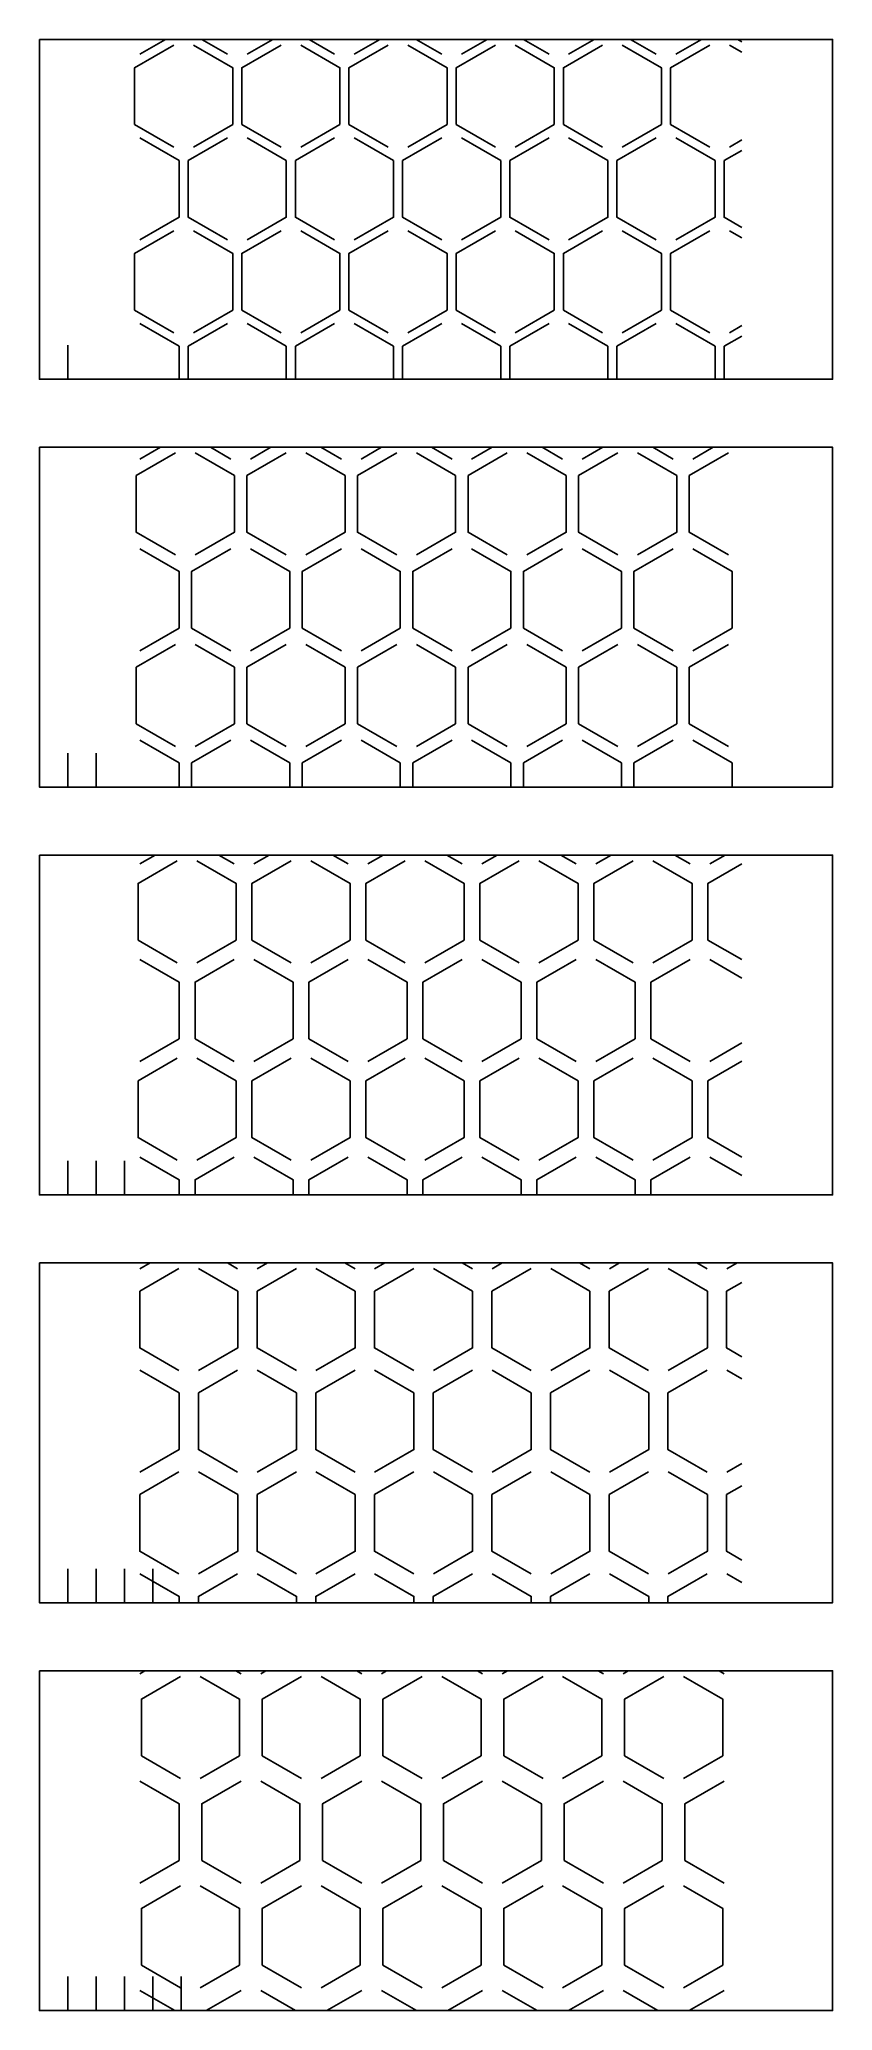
# Model space of a CAD drawing. Header units: millimetres. Extents: x 0 to 70, y 0 to 174.
import ezdxf

# ---------------------------------------------------------------- set-up
doc = ezdxf.new("R2010")
doc.units = ezdxf.units.MM
doc.layers.add('CUT', color=1, linetype='CONTINUOUS')

msp = doc.modelspace()

# ---------------------------------------------------------------- linework, layer by layer
at = {"layer": 'CUT'}
for p, q in [((11.1246, 174), (8.866, 172.696)), ((14.3356, 174), (16.5942, 172.696)), ((20.5849, 174), (18.3263, 172.696)), ((23.7959, 174), (26.0545, 172.696)), ((30.0451, 174), (27.7865, 172.696)), ((33.2561, 174), (35.5147, 172.696)), ((39.5054, 174), (37.2468, 172.696)), ((42.7164, 174), (44.975, 172.696)), ((48.9656, 174), (46.707, 172.696)), ((52.1767, 174), (54.4352, 172.696)), ((58.4259, 174), (56.1673, 172.696)), ((61.6369, 174), (62, 173.7904)), ((60.8974, 173.5), (62, 172.8634)), ((62, 165.1366), (60.8974, 164.5)), ((60.8974, 157.108), (62, 156.4714)), ((62, 148.7446), (60.8974, 148.108)), ((2.5, 144), (2.5, 147)), ((10.6726, 138), (8.866, 136.957)), ((15.0877, 138), (16.8942, 136.957)), ((20.4328, 138), (18.6263, 136.957)), ((24.848, 138), (26.6545, 136.957)), ((30.1931, 138), (28.3865, 136.957)), ((34.6082, 138), (36.4147, 136.957)), ((39.9533, 138), (38.1468, 136.957)), ((44.3685, 138), (46.175, 136.957)), ((49.7136, 138), (47.907, 136.957)), ((54.1287, 138), (55.9352, 136.957)), ((59.4738, 138), (57.6673, 136.957)), ((2.5, 108), (2.5, 111)), ((5, 108), (5, 111)), ((10.2205, 102), (8.866, 101.218)), ((15.8398, 102), (17.1942, 101.218)), ((20.2807, 102), (18.9263, 101.218)), ((25.9, 102), (27.2545, 101.218)), ((30.341, 102), (28.9865, 101.218)), ((35.9603, 102), (37.3147, 101.218)), ((40.4013, 102), (39.0468, 101.218)), ((46.0205, 102), (47.375, 101.218)), ((50.4615, 102), (49.107, 101.218)), ((56.0808, 102), (57.4352, 101.218)), ((60.5218, 102), (59.1673, 101.218)), ((59.1673, 92.782), (62, 91.1465)), ((62, 85.4175), (59.1673, 83.782)), ((2.5, 72), (2.5, 75)), ((5, 72), (5, 75)), ((7.5, 72), (7.5, 75)), ((59.1673, 75.346), (62, 73.7105)), ((9.7684, 66), (8.866, 65.479)), ((16.5918, 66), (17.4942, 65.479)), ((20.1287, 66), (19.2263, 65.479)), ((26.9521, 66), (27.8545, 65.479)), ((30.4889, 66), (29.5865, 65.479)), ((37.3123, 66), (38.2147, 65.479)), ((40.8492, 66), (39.9468, 65.479)), ((47.6726, 66), (48.575, 65.479)), ((51.2094, 66), (50.307, 65.479)), ((58.0328, 66), (58.9352, 65.479)), ((61.5697, 66), (60.6673, 65.479)), ((60.6673, 56.521), (62, 55.7516)), ((62, 48.2904), (60.6673, 47.521)), ((2.5, 36), (2.5, 39)), ((5, 36), (5, 39)), ((7.5, 36), (7.5, 39)), ((10, 36), (10, 39)), ((60.6673, 38.563), (62, 37.7936)), ((9.3164, 30), (8.866, 29.74)), ((17.3439, 30), (17.7942, 29.74)), ((19.9766, 30), (19.5263, 29.74)), ((28.0041, 30), (28.4545, 29.74)), ((30.6369, 30), (30.1865, 29.74)), ((38.6644, 30), (39.1147, 29.74)), ((41.2971, 30), (40.8468, 29.74)), ((49.3247, 30), (49.775, 29.74)), ((51.9574, 30), (51.507, 29.74)), ((59.9849, 30), (60.4352, 29.74)), ((2.5, 0), (2.5, 3)), ((5, 0), (5, 3)), ((7.5, 0), (7.5, 3)), ((8.866, 1.78), (11.9491, 0)), ((10, 0), (10, 3)), ((12.5, 0), (12.5, 3)), ((17.7942, 1.78), (14.7112, 0)), ((19.5263, 1.78), (22.6093, 0)), ((28.4545, 1.78), (25.3714, 0)), ((30.1865, 1.78), (33.2696, 0)), ((39.1147, 1.78), (36.0317, 0)), ((40.8468, 1.78), (43.9298, 0)), ((49.775, 1.78), (46.6919, 0)), ((51.507, 1.78), (54.5901, 0)), ((60.4352, 1.78), (57.3522, 0))]:
    msp.add_line(p, q, dxfattribs=at)
for points in [[(0, 174), (70, 174), (70, 144), (0, 144), (0, 174)], [(11.8641, 173.5), (8.4, 171.5), (8.4, 166.5), (11.8641, 164.5)], [(13.5962, 173.5), (17.0603, 171.5), (17.0603, 166.5), (13.5962, 164.5)], [(21.3244, 173.5), (17.8603, 171.5), (17.8603, 166.5), (21.3244, 164.5)], [(23.0564, 173.5), (26.5205, 171.5), (26.5205, 166.5), (23.0564, 164.5)], [(30.7846, 173.5), (27.3205, 171.5), (27.3205, 166.5), (30.7846, 164.5)], [(32.5167, 173.5), (35.9808, 171.5), (35.9808, 166.5), (32.5167, 164.5)], [(40.2449, 173.5), (36.7808, 171.5), (36.7808, 166.5), (40.2449, 164.5)], [(41.9769, 173.5), (45.441, 171.5), (45.441, 166.5), (41.9769, 164.5)], [(49.7051, 173.5), (46.241, 171.5), (46.241, 166.5), (49.7051, 164.5)], [(51.4372, 173.5), (54.9013, 171.5), (54.9013, 166.5), (51.4372, 164.5)], [(59.1654, 173.5), (55.7013, 171.5), (55.7013, 166.5), (59.1654, 164.5)], [(8.866, 165.304), (12.3301, 163.304), (12.3301, 158.304), (8.866, 156.304)], [(16.5942, 165.304), (13.1301, 163.304), (13.1301, 158.304), (16.5942, 156.304)], [(18.3263, 165.304), (21.7904, 163.304), (21.7904, 158.304), (18.3263, 156.304)], [(26.0545, 165.304), (22.5904, 163.304), (22.5904, 158.304), (26.0545, 156.304)], [(27.7865, 165.304), (31.2506, 163.304), (31.2506, 158.304), (27.7865, 156.304)], [(35.5147, 165.304), (32.0506, 163.304), (32.0506, 158.304), (35.5147, 156.304)], [(37.2468, 165.304), (40.7109, 163.304), (40.7109, 158.304), (37.2468, 156.304)], [(44.975, 165.304), (41.5109, 163.304), (41.5109, 158.304), (44.975, 156.304)], [(46.707, 165.304), (50.1711, 163.304), (50.1711, 158.304), (46.707, 156.304)], [(54.4352, 165.304), (50.9711, 163.304), (50.9711, 158.304), (54.4352, 156.304)], [(56.1673, 165.304), (59.6314, 163.304), (59.6314, 158.304), (56.1673, 156.304)], [(62, 164.2096), (60.4314, 163.304), (60.4314, 158.304), (62, 157.3984)], [(11.8641, 157.108), (8.4, 155.108), (8.4, 150.108), (11.8641, 148.108)], [(13.5962, 157.108), (17.0603, 155.108), (17.0603, 150.108), (13.5962, 148.108)], [(21.3244, 157.108), (17.8603, 155.108), (17.8603, 150.108), (21.3244, 148.108)], [(23.0564, 157.108), (26.5205, 155.108), (26.5205, 150.108), (23.0564, 148.108)], [(30.7846, 157.108), (27.3205, 155.108), (27.3205, 150.108), (30.7846, 148.108)], [(32.5167, 157.108), (35.9808, 155.108), (35.9808, 150.108), (32.5167, 148.108)], [(40.2449, 157.108), (36.7808, 155.108), (36.7808, 150.108), (40.2449, 148.108)], [(41.9769, 157.108), (45.441, 155.108), (45.441, 150.108), (41.9769, 148.108)], [(49.7051, 157.108), (46.241, 155.108), (46.241, 150.108), (49.7051, 148.108)], [(51.4372, 157.108), (54.9013, 155.108), (54.9013, 150.108), (51.4372, 148.108)], [(59.1654, 157.108), (55.7013, 155.108), (55.7013, 150.108), (59.1654, 148.108)], [(8.866, 148.912), (12.3301, 146.912), (12.3301, 144)], [(16.5942, 148.912), (13.1301, 146.912), (13.1301, 144)], [(18.3263, 148.912), (21.7904, 146.912), (21.7904, 144)], [(26.0545, 148.912), (22.5904, 146.912), (22.5904, 144)], [(27.7865, 148.912), (31.2506, 146.912), (31.2506, 144)], [(35.5147, 148.912), (32.0506, 146.912), (32.0506, 144)], [(37.2468, 148.912), (40.7109, 146.912), (40.7109, 144)], [(44.975, 148.912), (41.5109, 146.912), (41.5109, 144)], [(46.707, 148.912), (50.1711, 146.912), (50.1711, 144)], [(54.4352, 148.912), (50.9711, 146.912), (50.9711, 144)], [(56.1673, 148.912), (59.6314, 146.912), (59.6314, 144)], [(62, 147.8176), (60.4314, 146.912), (60.4314, 144)], [(0, 138), (70, 138), (70, 108), (0, 108), (0, 138)], [(12.0141, 137.5), (8.55, 135.5), (8.55, 130.5), (12.0141, 128.5)], [(13.7462, 137.5), (17.2103, 135.5), (17.2103, 130.5), (13.7462, 128.5)], [(21.7744, 137.5), (18.3103, 135.5), (18.3103, 130.5), (21.7744, 128.5)], [(23.5064, 137.5), (26.9705, 135.5), (26.9705, 130.5), (23.5064, 128.5)], [(31.5346, 137.5), (28.0705, 135.5), (28.0705, 130.5), (31.5346, 128.5)], [(33.2667, 137.5), (36.7308, 135.5), (36.7308, 130.5), (33.2667, 128.5)], [(41.2949, 137.5), (37.8308, 135.5), (37.8308, 130.5), (41.2949, 128.5)], [(43.0269, 137.5), (46.491, 135.5), (46.491, 130.5), (43.0269, 128.5)], [(51.0551, 137.5), (47.591, 135.5), (47.591, 130.5), (51.0551, 128.5)], [(52.7872, 137.5), (56.2513, 135.5), (56.2513, 130.5), (52.7872, 128.5)], [(60.8154, 137.5), (57.3513, 135.5), (57.3513, 130.5), (60.8154, 128.5)], [(8.866, 129.043), (12.3301, 127.043), (12.3301, 122.043), (8.866, 120.043)], [(16.8942, 129.043), (13.4301, 127.043), (13.4301, 122.043), (16.8942, 120.043)], [(18.6263, 129.043), (22.0904, 127.043), (22.0904, 122.043), (18.6263, 120.043)], [(26.6545, 129.043), (23.1904, 127.043), (23.1904, 122.043), (26.6545, 120.043)], [(28.3865, 129.043), (31.8506, 127.043), (31.8506, 122.043), (28.3865, 120.043)], [(36.4147, 129.043), (32.9506, 127.043), (32.9506, 122.043), (36.4147, 120.043)], [(38.1468, 129.043), (41.6109, 127.043), (41.6109, 122.043), (38.1468, 120.043)], [(46.175, 129.043), (42.7109, 127.043), (42.7109, 122.043), (46.175, 120.043)], [(47.907, 129.043), (51.3711, 127.043), (51.3711, 122.043), (47.907, 120.043)], [(55.9352, 129.043), (52.4711, 127.043), (52.4711, 122.043), (55.9352, 120.043)], [(57.6673, 129.043), (61.1314, 127.043), (61.1314, 122.043), (57.6673, 120.043)], [(12.0141, 120.586), (8.55, 118.586), (8.55, 113.586), (12.0141, 111.586)], [(13.7462, 120.586), (17.2103, 118.586), (17.2103, 113.586), (13.7462, 111.586)], [(21.7744, 120.586), (18.3103, 118.586), (18.3103, 113.586), (21.7744, 111.586)], [(23.5064, 120.586), (26.9705, 118.586), (26.9705, 113.586), (23.5064, 111.586)], [(31.5346, 120.586), (28.0705, 118.586), (28.0705, 113.586), (31.5346, 111.586)], [(33.2667, 120.586), (36.7308, 118.586), (36.7308, 113.586), (33.2667, 111.586)], [(41.2949, 120.586), (37.8308, 118.586), (37.8308, 113.586), (41.2949, 111.586)], [(43.0269, 120.586), (46.491, 118.586), (46.491, 113.586), (43.0269, 111.586)], [(51.0551, 120.586), (47.591, 118.586), (47.591, 113.586), (51.0551, 111.586)], [(52.7872, 120.586), (56.2513, 118.586), (56.2513, 113.586), (52.7872, 111.586)], [(60.8154, 120.586), (57.3513, 118.586), (57.3513, 113.586), (60.8154, 111.586)], [(8.866, 112.129), (12.3301, 110.129), (12.3301, 108)], [(16.8942, 112.129), (13.4301, 110.129), (13.4301, 108)], [(18.6263, 112.129), (22.0904, 110.129), (22.0904, 108)], [(26.6545, 112.129), (23.1904, 110.129), (23.1904, 108)], [(28.3865, 112.129), (31.8506, 110.129), (31.8506, 108)], [(36.4147, 112.129), (32.9506, 110.129), (32.9506, 108)], [(38.1468, 112.129), (41.6109, 110.129), (41.6109, 108)], [(46.175, 112.129), (42.7109, 110.129), (42.7109, 108)], [(47.907, 112.129), (51.3711, 110.129), (51.3711, 108)], [(55.9352, 112.129), (52.4711, 110.129), (52.4711, 108)], [(57.6673, 112.129), (61.1314, 110.129), (61.1314, 108)], [(0, 102), (70, 102), (70, 72), (0, 72), (0, 102)], [(12.1641, 101.5), (8.7, 99.5), (8.7, 94.5), (12.1641, 92.5)], [(13.8962, 101.5), (17.3603, 99.5), (17.3603, 94.5), (13.8962, 92.5)], [(22.2244, 101.5), (18.7603, 99.5), (18.7603, 94.5), (22.2244, 92.5)], [(23.9564, 101.5), (27.4205, 99.5), (27.4205, 94.5), (23.9564, 92.5)], [(32.2846, 101.5), (28.8205, 99.5), (28.8205, 94.5), (32.2846, 92.5)], [(34.0167, 101.5), (37.4808, 99.5), (37.4808, 94.5), (34.0167, 92.5)], [(42.3449, 101.5), (38.8808, 99.5), (38.8808, 94.5), (42.3449, 92.5)], [(44.0769, 101.5), (47.541, 99.5), (47.541, 94.5), (44.0769, 92.5)], [(52.4051, 101.5), (48.941, 99.5), (48.941, 94.5), (52.4051, 92.5)], [(54.1372, 101.5), (57.6013, 99.5), (57.6013, 94.5), (54.1372, 92.5)], [(62, 101.2313), (59.0013, 99.5), (59.0013, 94.5), (62, 92.7687)], [(8.866, 92.782), (12.3301, 90.782), (12.3301, 85.782), (8.866, 83.782)], [(17.1942, 92.782), (13.7301, 90.782), (13.7301, 85.782), (17.1942, 83.782)], [(18.9263, 92.782), (22.3904, 90.782), (22.3904, 85.782), (18.9263, 83.782)], [(27.2545, 92.782), (23.7904, 90.782), (23.7904, 85.782), (27.2545, 83.782)], [(28.9865, 92.782), (32.4506, 90.782), (32.4506, 85.782), (28.9865, 83.782)], [(37.3147, 92.782), (33.8506, 90.782), (33.8506, 85.782), (37.3147, 83.782)], [(39.0468, 92.782), (42.5109, 90.782), (42.5109, 85.782), (39.0468, 83.782)], [(47.375, 92.782), (43.9109, 90.782), (43.9109, 85.782), (47.375, 83.782)], [(49.107, 92.782), (52.5711, 90.782), (52.5711, 85.782), (49.107, 83.782)], [(57.4352, 92.782), (53.9711, 90.782), (53.9711, 85.782), (57.4352, 83.782)], [(12.1641, 84.064), (8.7, 82.064), (8.7, 77.064), (12.1641, 75.064)], [(13.8962, 84.064), (17.3603, 82.064), (17.3603, 77.064), (13.8962, 75.064)], [(22.2244, 84.064), (18.7603, 82.064), (18.7603, 77.064), (22.2244, 75.064)], [(23.9564, 84.064), (27.4205, 82.064), (27.4205, 77.064), (23.9564, 75.064)], [(32.2846, 84.064), (28.8205, 82.064), (28.8205, 77.064), (32.2846, 75.064)], [(34.0167, 84.064), (37.4808, 82.064), (37.4808, 77.064), (34.0167, 75.064)], [(42.3449, 84.064), (38.8808, 82.064), (38.8808, 77.064), (42.3449, 75.064)], [(44.0769, 84.064), (47.541, 82.064), (47.541, 77.064), (44.0769, 75.064)], [(52.4051, 84.064), (48.941, 82.064), (48.941, 77.064), (52.4051, 75.064)], [(54.1372, 84.064), (57.6013, 82.064), (57.6013, 77.064), (54.1372, 75.064)], [(62, 83.7953), (59.0013, 82.064), (59.0013, 77.064), (62, 75.3327)], [(8.866, 75.346), (12.3301, 73.346), (12.3301, 72)], [(17.1942, 75.346), (13.7301, 73.346), (13.7301, 72)], [(18.9263, 75.346), (22.3904, 73.346), (22.3904, 72)], [(27.2545, 75.346), (23.7904, 73.346), (23.7904, 72)], [(28.9865, 75.346), (32.4506, 73.346), (32.4506, 72)], [(37.3147, 75.346), (33.8506, 73.346), (33.8506, 72)], [(39.0468, 75.346), (42.5109, 73.346), (42.5109, 72)], [(47.375, 75.346), (43.9109, 73.346), (43.9109, 72)], [(49.107, 75.346), (52.5711, 73.346), (52.5711, 72)], [(57.4352, 75.346), (53.9711, 73.346), (53.9711, 72)], [(0, 66), (70, 66), (70, 36), (0, 36), (0, 66)], [(12.3141, 65.5), (8.85, 63.5), (8.85, 58.5), (12.3141, 56.5)], [(14.0462, 65.5), (17.5103, 63.5), (17.5103, 58.5), (14.0462, 56.5)], [(22.6744, 65.5), (19.2103, 63.5), (19.2103, 58.5), (22.6744, 56.5)], [(24.4064, 65.5), (27.8705, 63.5), (27.8705, 58.5), (24.4064, 56.5)], [(33.0346, 65.5), (29.5705, 63.5), (29.5705, 58.5), (33.0346, 56.5)], [(34.7667, 65.5), (38.2308, 63.5), (38.2308, 58.5), (34.7667, 56.5)], [(43.3949, 65.5), (39.9308, 63.5), (39.9308, 58.5), (43.3949, 56.5)], [(45.1269, 65.5), (48.591, 63.5), (48.591, 58.5), (45.1269, 56.5)], [(53.7551, 65.5), (50.291, 63.5), (50.291, 58.5), (53.7551, 56.5)], [(55.4872, 65.5), (58.9513, 63.5), (58.9513, 58.5), (55.4872, 56.5)], [(62, 64.2787), (60.6513, 63.5), (60.6513, 58.5), (62, 57.7213)], [(8.866, 56.521), (12.3301, 54.521), (12.3301, 49.521), (8.866, 47.521)], [(17.4942, 56.521), (14.0301, 54.521), (14.0301, 49.521), (17.4942, 47.521)], [(19.2263, 56.521), (22.6904, 54.521), (22.6904, 49.521), (19.2263, 47.521)], [(27.8545, 56.521), (24.3904, 54.521), (24.3904, 49.521), (27.8545, 47.521)], [(29.5865, 56.521), (33.0506, 54.521), (33.0506, 49.521), (29.5865, 47.521)], [(38.2147, 56.521), (34.7506, 54.521), (34.7506, 49.521), (38.2147, 47.521)], [(39.9468, 56.521), (43.4109, 54.521), (43.4109, 49.521), (39.9468, 47.521)], [(48.575, 56.521), (45.1109, 54.521), (45.1109, 49.521), (48.575, 47.521)], [(50.307, 56.521), (53.7711, 54.521), (53.7711, 49.521), (50.307, 47.521)], [(58.9352, 56.521), (55.4711, 54.521), (55.4711, 49.521), (58.9352, 47.521)], [(12.3141, 47.542), (8.85, 45.542), (8.85, 40.542), (12.3141, 38.542)], [(14.0462, 47.542), (17.5103, 45.542), (17.5103, 40.542), (14.0462, 38.542)], [(22.6744, 47.542), (19.2103, 45.542), (19.2103, 40.542), (22.6744, 38.542)], [(24.4064, 47.542), (27.8705, 45.542), (27.8705, 40.542), (24.4064, 38.542)], [(33.0346, 47.542), (29.5705, 45.542), (29.5705, 40.542), (33.0346, 38.542)], [(34.7667, 47.542), (38.2308, 45.542), (38.2308, 40.542), (34.7667, 38.542)], [(43.3949, 47.542), (39.9308, 45.542), (39.9308, 40.542), (43.3949, 38.542)], [(45.1269, 47.542), (48.591, 45.542), (48.591, 40.542), (45.1269, 38.542)], [(53.7551, 47.542), (50.291, 45.542), (50.291, 40.542), (53.7551, 38.542)], [(55.4872, 47.542), (58.9513, 45.542), (58.9513, 40.542), (55.4872, 38.542)], [(62, 46.3207), (60.6513, 45.542), (60.6513, 40.542), (62, 39.7633)], [(8.866, 38.563), (12.3301, 36.563), (12.3301, 36)], [(17.4942, 38.563), (14.0301, 36.563), (14.0301, 36)], [(19.2263, 38.563), (22.6904, 36.563), (22.6904, 36)], [(27.8545, 38.563), (24.3904, 36.563), (24.3904, 36)], [(29.5865, 38.563), (33.0506, 36.563), (33.0506, 36)], [(38.2147, 38.563), (34.7506, 36.563), (34.7506, 36)], [(39.9468, 38.563), (43.4109, 36.563), (43.4109, 36)], [(48.575, 38.563), (45.1109, 36.563), (45.1109, 36)], [(50.307, 38.563), (53.7711, 36.563), (53.7711, 36)], [(58.9352, 38.563), (55.4711, 36.563), (55.4711, 36)], [(0, 30), (70, 30), (70, 0), (0, 0), (0, 30)], [(12.4641, 29.5), (9, 27.5), (9, 22.5), (12.4641, 20.5)], [(14.1962, 29.5), (17.6603, 27.5), (17.6603, 22.5), (14.1962, 20.5)], [(23.1244, 29.5), (19.6603, 27.5), (19.6603, 22.5), (23.1244, 20.5)], [(24.8564, 29.5), (28.3205, 27.5), (28.3205, 22.5), (24.8564, 20.5)], [(33.7846, 29.5), (30.3205, 27.5), (30.3205, 22.5), (33.7846, 20.5)], [(35.5167, 29.5), (38.9808, 27.5), (38.9808, 22.5), (35.5167, 20.5)], [(44.4449, 29.5), (40.9808, 27.5), (40.9808, 22.5), (44.4449, 20.5)], [(46.1769, 29.5), (49.641, 27.5), (49.641, 22.5), (46.1769, 20.5)], [(55.1051, 29.5), (51.641, 27.5), (51.641, 22.5), (55.1051, 20.5)], [(56.8372, 29.5), (60.3013, 27.5), (60.3013, 22.5), (56.8372, 20.5)], [(8.866, 20.26), (12.3301, 18.26), (12.3301, 13.26), (8.866, 11.26)], [(17.7942, 20.26), (14.3301, 18.26), (14.3301, 13.26), (17.7942, 11.26)], [(19.5263, 20.26), (22.9904, 18.26), (22.9904, 13.26), (19.5263, 11.26)], [(28.4545, 20.26), (24.9904, 18.26), (24.9904, 13.26), (28.4545, 11.26)], [(30.1865, 20.26), (33.6506, 18.26), (33.6506, 13.26), (30.1865, 11.26)], [(39.1147, 20.26), (35.6506, 18.26), (35.6506, 13.26), (39.1147, 11.26)], [(40.8468, 20.26), (44.3109, 18.26), (44.3109, 13.26), (40.8468, 11.26)], [(49.775, 20.26), (46.3109, 18.26), (46.3109, 13.26), (49.775, 11.26)], [(51.507, 20.26), (54.9711, 18.26), (54.9711, 13.26), (51.507, 11.26)], [(60.4352, 20.26), (56.9711, 18.26), (56.9711, 13.26), (60.4352, 11.26)], [(12.4641, 11.02), (9, 9.02), (9, 4.02), (12.4641, 2.02)], [(14.1962, 11.02), (17.6603, 9.02), (17.6603, 4.02), (14.1962, 2.02)], [(23.1244, 11.02), (19.6603, 9.02), (19.6603, 4.02), (23.1244, 2.02)], [(24.8564, 11.02), (28.3205, 9.02), (28.3205, 4.02), (24.8564, 2.02)], [(33.7846, 11.02), (30.3205, 9.02), (30.3205, 4.02), (33.7846, 2.02)], [(35.5167, 11.02), (38.9808, 9.02), (38.9808, 4.02), (35.5167, 2.02)], [(44.4449, 11.02), (40.9808, 9.02), (40.9808, 4.02), (44.4449, 2.02)], [(46.1769, 11.02), (49.641, 9.02), (49.641, 4.02), (46.1769, 2.02)], [(55.1051, 11.02), (51.641, 9.02), (51.641, 4.02), (55.1051, 2.02)], [(56.8372, 11.02), (60.3013, 9.02), (60.3013, 4.02), (56.8372, 2.02)]]:
    msp.add_lwpolyline(points, dxfattribs=at)

doc.saveas('drawing.dxf')
